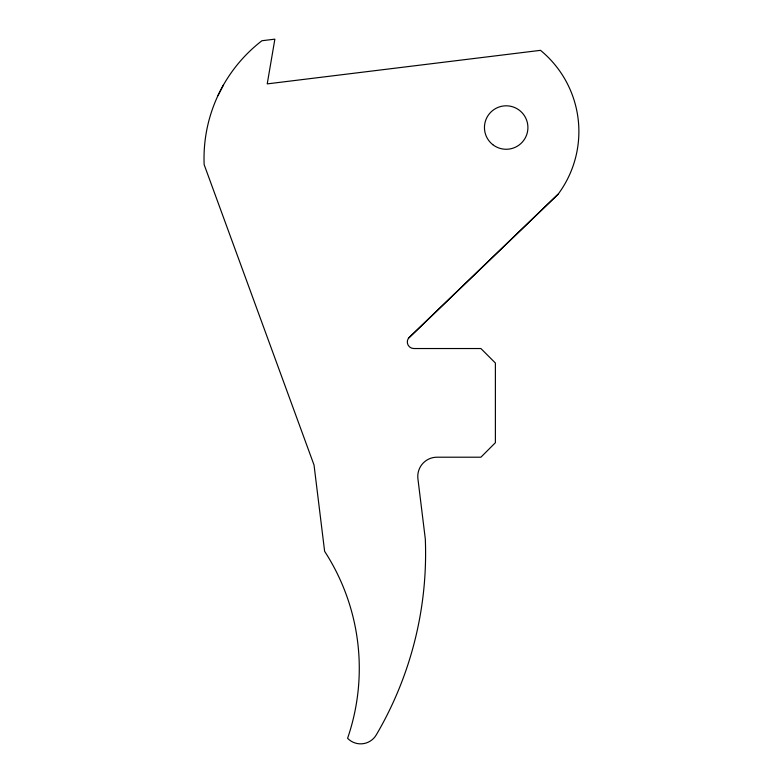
<?xml version="1.0" encoding="UTF-8"?>
<svg xmlns="http://www.w3.org/2000/svg" width="783" height="783" viewBox="0 0 783 783"><rect width="100%" height="100%" fill="white"/><g stroke="black" fill="none" stroke-linecap="round" stroke-linejoin="round"><path stroke-width="1.17" d="M217.938 95.643L223.361 85.122M408.462 338.246L558.162 194.164A105.059 105.059 0 0 0 540.505 50.337L267.228 83.889L274.872 39.15L261.933 40.736A148.516 148.516 0 0 0 204.148 164.626L314.032 465.024L324.622 551.32A214.943 214.943 0 0 1 347.583 738.3A18.117 18.117 0 0 0 376.349 734.767A358.643 358.643 0 0 0 425.306 538.958L417.916 478.785A19.232 19.232 0 0 1 437.002 457.203L480.899 457.203L495.385 442.718L495.385 363.018L480.899 348.533L413.835 348.533A6.548 6.548 0 0 1 408.462 338.246L558.162 194.164M492.801 144.669A21.738 21.738 0 0 0 527.703 130.575A21.738 21.738 0 0 0 498.037 107.388A21.738 21.738 0 0 0 492.801 144.669"/></g></svg>
